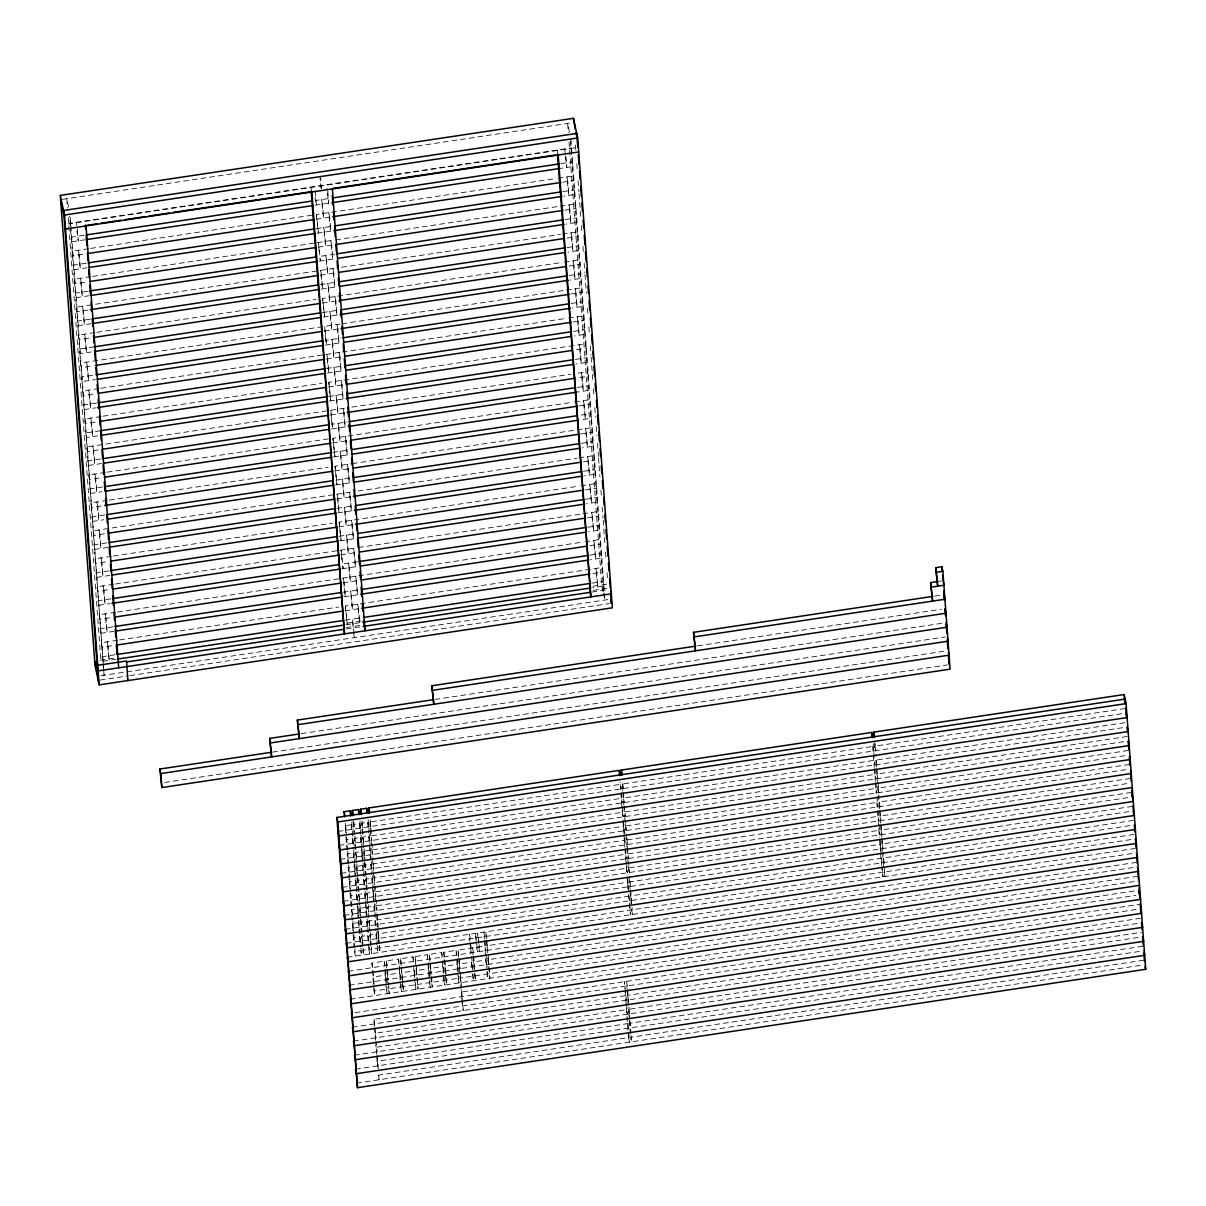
<?xml version="1.0" encoding="UTF-8"?>
<svg xmlns="http://www.w3.org/2000/svg" width="1206" height="1206" viewBox="0 0 1206 1206"><rect width="100%" height="100%" fill="white"/><g stroke="black" fill="none" stroke-linecap="round" stroke-linejoin="round"><path stroke-width="0.75" stroke-dasharray="5 3.75" d="M62.471 199.322L571.93 122.801M67.988 223.969L576.031 147.66M84.088 235.26L71.094 237.205L72.074 241.728L85.053 239.783M315.309 191.061L316.349 205.05L315.369 200.513L330.806 198.206M560.835 163.654L571.961 161.981L572.925 166.518L559.946 168.463M315.083 205.231L329.916 203.015M88.822 248.677L72.134 251.195L73.099 255.717L86.093 253.773M90.676 248.406L315.143 214.698M316.409 214.502L318.414 233.014L316.409 214.502L556.298 178.473M558.152 178.202L573.001 175.97L573.966 180.493L562.84 182.166M316.108 219.221L330.957 216.99M86.154 263.225L73.159 265.169L74.139 269.707L87.118 267.747M316.168 228.673L332.871 226.17M562.9 191.618L574.026 189.945L574.991 194.483L563.865 196.156M317.148 233.21L333.836 230.693M90.887 276.656L74.199 279.159L75.164 283.681L88.144 281.737M92.741 276.37L315.354 242.934M317.208 242.662L333.896 240.16M335.75 239.873L558.363 206.437M560.217 206.166L575.051 203.935L576.031 208.457L564.905 210.13M318.173 247.185L333.022 244.954M88.219 291.189L75.224 293.148L76.204 297.671L89.184 295.726M334.936 254.134L319.5 256.456L320.464 260.978L318.474 242.466L319.364 254.707M564.966 219.598L576.091 217.924L577.056 222.447L565.931 224.12M319.213 261.174L334.047 258.943M334.107 268.395L76.264 307.123L77.229 311.661L88.355 309.987M341.524 267.28L560.428 234.416M562.282 234.13L577.116 231.899L578.096 236.436L566.956 238.11M320.238 275.164L336.941 272.646M90.284 319.153L77.29 321.113L78.269 325.635L91.249 323.69M320.299 284.616L337.002 282.098M567.031 247.562L578.156 245.888L579.121 250.411L567.996 252.084M321.278 289.139L337.966 286.636M95.018 332.585L78.33 335.087L79.294 339.625L92.274 337.665M96.872 332.313L315.776 299.435M322.59 298.41L324.595 316.922L322.59 298.41L562.493 262.38M564.348 262.094L579.182 259.863L580.161 264.4L569.021 266.074M322.304 303.128L337.152 300.897M94.204 346.846L79.355 349.077L80.32 353.599L91.46 351.926M322.364 312.58L339.067 310.078M569.096 275.526L580.222 273.852L581.186 278.375L570.061 280.048M323.344 317.103L340.032 314.6M340.092 324.052L80.395 363.066L81.36 367.589L94.339 365.644M341.946 323.781L564.559 290.344M566.413 290.073L581.247 287.842L582.227 292.365L571.086 294.038M324.369 331.092L339.218 328.861M92.545 375.368L81.42 377.041L82.385 381.578L95.38 379.619M325.695 340.363L324.655 326.374L326.66 344.886L325.695 340.363L341.132 338.042M571.147 303.49L582.287 301.817L583.252 306.354L572.126 308.027M325.409 345.082L340.243 342.851M99.148 388.513L82.46 391.03L83.425 395.553L96.405 393.608M101.002 388.242L340.303 352.303M342.157 352.016L566.624 318.309M568.478 318.037L583.312 315.806L584.292 320.329L573.152 322.002M326.434 359.056L341.283 356.825M96.465 403.06L83.485 405.005L84.45 409.543L95.591 407.869M326.494 368.508L341.343 366.292M573.212 331.454L584.352 329.796L585.317 334.318L574.192 335.992M327.474 373.046L344.162 370.528M101.214 416.492L84.51 418.995L85.49 423.517L98.47 421.572M103.068 416.206L321.957 383.327M328.786 382.302L330.791 400.814L328.786 382.302L585.377 343.77L586.357 348.308L575.217 349.966M328.499 387.02L343.333 384.804M100.384 430.753L85.551 432.984L86.515 437.507L97.656 435.833M328.56 396.488L345.263 393.97M575.277 359.433L586.418 357.76L587.382 362.282L576.257 363.956M329.54 401.01L344.373 398.779M344.434 408.231L86.576 446.959L87.556 451.496L98.681 449.823M351.851 407.115L570.755 374.252M578.171 373.136L587.443 371.734L588.422 376.272L577.282 377.945M330.565 415L345.398 412.769M100.595 458.989L87.616 460.948L88.581 465.471L101.575 463.526M331.891 424.256L330.851 410.281L332.856 428.793L331.891 424.256L347.328 421.949M577.342 387.397L588.483 385.724L589.448 390.247L576.468 392.206M331.59 428.974L346.439 426.743M105.344 472.42L88.641 474.923L89.621 479.46L102.6 477.501M107.198 472.149L331.665 438.426M332.916 438.245L334.921 456.757L332.916 438.245L572.82 402.216M574.674 401.93L589.508 399.714L590.488 404.236L579.347 405.909M332.63 442.964L347.464 440.733M102.661 486.968L89.681 488.912L90.646 493.435L101.786 491.777M332.69 452.416L349.393 449.913M581.262 415.09L590.548 413.688L591.513 418.226L580.388 419.884M333.655 456.938L350.358 454.436M107.409 500.384L90.706 502.902L91.686 507.425L104.666 505.48M109.264 500.113L328.153 467.235M334.982 466.209L336.987 484.722L334.982 466.209L350.418 463.888M352.273 463.617L591.573 427.678L592.553 432.2L579.558 434.16M334.695 470.928L351.383 468.425M104.726 514.932L91.746 516.877L92.711 521.414L103.852 519.741M336.022 480.199L351.443 477.877M581.473 443.326L592.613 441.652L593.578 446.19L582.453 447.863M335.72 484.918L350.569 482.686M350.629 492.138L92.772 530.866L93.751 535.389L104.877 533.715M358.046 491.023L576.95 458.144M578.805 457.873L593.638 455.642L594.603 460.164L583.478 461.838M336.76 498.892L353.448 496.39M106.791 542.896L93.812 544.856L94.777 549.378L107.771 547.434M336.821 508.359L353.509 505.842M583.538 471.305L594.679 469.631L595.643 474.154L584.518 475.827M337.786 512.882L352.634 510.651M111.54 556.328L94.837 558.83L95.817 563.368L108.796 561.408M113.394 556.041L332.283 523.178M339.112 522.153L341.117 540.665L339.112 522.153L579.016 486.124M580.87 485.837L595.704 483.606L596.668 488.144L585.543 489.817M338.826 526.871L353.659 524.64M108.857 570.86L95.877 572.82L96.842 577.342L109.836 575.398M338.886 536.323L355.574 533.806M585.603 499.269L596.729 497.596L597.709 502.118L586.583 503.791M339.851 540.846L356.554 538.343M113.605 584.292L96.902 586.794L97.882 591.332L110.862 589.372M115.459 584.021L338.057 550.584M339.911 550.298L356.614 547.795M358.468 547.524L581.066 514.088M582.935 513.801L597.769 511.57L598.734 516.108L587.608 517.781M340.891 554.835L357.579 552.318M110.922 598.839L97.942 600.784L98.907 605.306L110.032 603.633M357.639 561.785L342.218 564.091L343.182 568.629L341.177 550.117L341.946 560.594M587.669 527.233L598.794 525.56L599.774 530.097L588.649 531.756M341.916 568.81L356.765 566.594M115.67 612.256L98.967 614.774L99.947 619.296L111.073 617.623M117.525 611.985L356.825 576.046M358.679 575.759L583.131 542.052M584.985 541.78L599.834 539.549L600.799 544.072L589.674 545.745M342.956 582.8L359.644 580.297M112.987 626.803L100.008 628.748L100.972 633.286L113.952 631.326M343.017 592.252L359.705 589.749M589.734 555.197L600.859 553.524L601.839 558.061L590.699 559.735M343.981 596.789L358.83 594.558M117.736 640.22L101.033 642.738L102.013 647.26L114.992 645.316M119.59 639.949L338.479 607.07M345.308 606.045L347.313 624.557L345.308 606.045L601.9 567.513L602.864 572.036L591.739 573.709M345.022 610.764L359.855 608.533M115.052 654.768L102.073 656.712L103.038 661.25L116.017 659.29M345.082 620.216L361.77 617.713M591.799 583.161L602.925 581.503L603.905 586.026L592.764 587.699M100.249 660.225L116.982 657.707M347.554 623.08L362.418 620.849M592.975 586.222L607.854 583.99M346.047 624.753L360.896 622.522M346.001 627.557L360.865 625.326M593.292 590.412L608.171 588.181M346.348 628.944L362.328 626.547M591.769 592.086L608.653 589.553M100.987 675.692L609.558 599.322M100.083 680.078L127.972 675.888M129.826 675.601L609.543 603.558M936.76 581.654L941.389 580.96M934.68 596.111L942.203 594.98M697.701 645.843L941.283 609.256M434.899 699.45L944.162 622.959M301.289 733.655L945.187 636.949M272.556 752.107L946.228 650.923M164.604 782.453L947.253 664.913M346.951 850.14L345.142 825.673L351.308 824.753L352.273 829.276M360.488 828.04L359.509 823.517L353.358 824.437L354.323 828.974M362.343 833.693L361.559 823.201L367.724 822.281L368.689 826.803M370.287 828.959L369.775 821.979L620.216 784.367L621.18 788.89L620.668 781.895M622.778 791.046L622.266 784.051L872.692 746.439L873.657 750.976M1125.183 708.525L874.742 746.137L875.722 750.66L875.194 743.665M337.906 831.431L1122.439 713.605M353.298 843.265L352.333 838.728L346.182 839.662L347.147 844.185M355.167 848.918L354.383 838.426L360.549 837.492L361.514 842.029M363.368 847.682L362.599 837.19L368.75 836.271L369.729 840.793M876.295 767.106L875.782 760.112L1126.208 722.5M338.931 845.421L1125.319 727.308M347.976 864.129L347.207 853.637L353.373 852.717L354.338 857.24M356.192 862.893L355.423 852.401L361.574 851.481L362.554 856.004M365.433 875.646L363.624 851.18L369.79 850.245L370.755 854.783M1127.248 736.489L876.807 774.101L877.787 778.624L875.978 754.157M339.971 859.396L1126.359 741.298M351.082 906.083L348.248 867.627L354.398 866.692L355.363 871.229M358.257 890.857L356.448 866.39L362.614 865.471L363.579 869.993M371.795 868.757L370.815 864.235L364.664 865.154L365.629 869.692M1128.273 750.479L877.847 788.091L878.812 792.613L878.043 782.121M340.996 873.385L1127.384 755.288M356.403 885.204L355.438 880.682L349.273 881.601L350.237 886.139M364.619 883.983L363.639 879.445L357.489 880.38L358.453 884.903M366.473 889.636L365.689 879.144L371.855 878.209L372.82 882.747M877.018 796.412L877.787 806.904L876.822 802.382L626.396 839.994L627.361 844.517M1129.313 764.453L878.873 802.065L879.852 806.603M342.037 887.375L1128.424 769.262M357.428 899.194L356.463 894.671L350.298 895.591L351.278 900.113M359.298 904.847L358.514 894.355L364.679 893.435L365.644 897.957M367.498 903.611L366.73 893.118L372.88 892.199L373.86 896.721M1130.339 778.443L879.913 816.055L880.877 820.577L879.068 796.111M343.062 901.349L1129.449 783.252M352.107 920.057L351.338 909.58L357.489 908.646L358.468 913.183M361.348 932.811L359.554 908.344L365.704 907.425L366.684 911.947M368.539 917.6L367.755 907.108L373.92 906.188L374.885 910.711M1131.364 792.432L880.938 830.03L881.903 834.567L881.134 824.075M344.102 915.339L1128.635 797.513M354.172 948.037L352.363 923.555L358.529 922.635L359.494 927.158M367.709 925.937L366.745 921.399L360.579 922.319L361.559 926.856M369.564 931.575L368.795 921.098L374.945 920.163L375.925 924.701M1132.404 806.407L881.978 844.019L882.943 848.542L882.174 838.064M345.127 929.313L1131.514 811.216M360.534 941.147L359.554 936.625L353.403 937.544L354.368 942.067M362.388 946.8L361.619 936.308L367.77 935.389L368.75 939.911M370.604 945.564L369.82 935.072L375.986 934.153L376.95 938.675M1133.429 820.397L883.003 858.009L883.968 862.531M346.167 943.303L1132.555 825.206M367.77 935.389L368.81 949.363L362.644 950.298L363.609 954.82L362.071 933.851M379.528 945.368L380.041 952.348L379.061 947.826L1134.469 834.371M347.192 957.293L1133.58 839.18M373.438 984.021L371.885 963.051L384.201 961.197L385.181 965.72M386.779 967.875L386.252 960.88L398.568 959.041L400.965 982.8M401.146 965.72L400.633 958.725L412.949 956.871L413.914 961.408M417.261 978.579L418.03 989.071L415 956.569L427.316 954.715L428.281 959.252M429.879 961.408L429.366 954.413L441.682 952.559L442.647 957.097M445.285 973.227L443.733 952.258L456.049 950.403L457.014 954.926M458.612 957.082L458.099 950.102L484.782 946.092L485.762 950.614L484.978 940.122M1135.494 848.361L486.847 945.775L487.812 950.313L485.807 931.801L486.32 938.781M348.233 971.267L1136.474 852.883M472.42 966.76L471.456 962.237L459.139 964.076L460.104 968.614L458.099 950.102M1136.534 862.35L487.872 959.765L488.837 964.287L488.068 953.81M349.258 985.257L1137.499 866.873M373.121 971.071L374.93 995.538L373.95 991.015L386.267 989.161L385.89 983.915M388.513 982.89L389.297 993.382L388.317 988.86L400.633 987.005L400.256 981.759M400.633 958.725L403.663 991.226L402.698 986.689L415.015 984.85L414.623 979.604M417.065 984.533L429.381 982.694L427.964 963.458M431.627 976.423L432.396 986.915L431.431 982.377L443.748 980.523L443.356 975.292M444.969 960.278L446.763 984.744L445.798 980.222L458.114 978.368L457.722 973.121M1137.56 876.325L460.164 978.066L461.144 982.588M350.298 999.246L1138.539 880.862M461.717 999.035L461.205 992.041L1138.6 890.314M355.046 1012.663L1135.841 895.395M374.478 1026.276L373.966 1019.281L1139.625 904.289M352.363 1027.21L1140.605 908.827M1140.665 918.279L627.482 995.357L628.447 999.88M353.388 1041.185L1141.63 922.801M630.316 1033.813L628.507 1009.332L1141.69 932.268M354.413 1055.175L1142.67 936.791M1142.73 946.243L629.547 1023.321L630.512 1027.844M355.453 1069.164L1143.695 950.78M628.145 1032.366L628.522 1037.612L378.096 1075.224L379.061 1079.747L378.548 1072.752M1143.755 960.232L630.572 1037.296L631.552 1041.833L631.04 1034.838M356.479 1083.139L1142.866 965.041M875.782 760.112L876.747 764.649M880.893 848.858L879.913 844.336L629.487 881.933L630.452 886.47L630.075 881.224M884.043 871.983L885.008 876.521L883.199 852.039M569.428 131.831L567.634 123.449L568.327 132.826M571.569 151.021L570.935 148.006L70.069 223.216L70.717 226.246M557.217 150.494L558.197 155.016M603.136 591.618L601.704 584.91L569.021 142.202M603.497 593.307L604.93 600.015L570.86 138.539M622.266 784.051L623.231 788.588M624.271 830.844L623.306 826.306L372.88 863.918L373.845 868.456L373.076 857.963M631.492 900.445L630.512 895.922L880.953 858.31L881.918 862.848L880.109 838.366M628.401 886.772L627.437 882.249L376.996 919.861L377.975 924.384M631.552 909.912L632.517 914.434L632.004 907.44M627.422 985.89L626.457 981.367L626.969 988.362M628.507 1009.332L629.487 1013.869M628.522 1037.612L629.502 1042.135L628.718 1031.658M484.722 936.64L483.757 932.102L484.269 939.097M321.143 188.633L319.982 178.624M486.787 964.604L485.822 960.066L473.506 961.921L474.471 966.443M478.631 947.012L479.596 951.534L479.084 944.554M476.581 947.328L477.546 951.851L475.541 933.338L476.325 943.831M310.892 187.488L311.872 192.01M470.355 938.796L469.39 934.258L469.903 941.253M473.445 952.469L472.466 947.931L472.993 954.926M470.415 948.248L471.395 952.77L470.611 942.293M458.054 968.915L457.089 964.393L444.773 966.232L445.738 970.77M458.114 978.368L459.079 982.905L458.566 975.91M461.205 992.041L462.169 996.578M443.733 952.258L444.697 956.78M443.687 971.071L442.708 966.549L430.391 968.403L431.371 972.925L429.366 954.413M443.748 980.523L444.713 985.061L442.904 960.579M429.321 973.227L428.341 968.704L416.025 970.559L417.005 975.081L416.221 964.589M429.381 982.694L430.346 987.217L429.833 980.222M353.524 633.09L354.504 637.627L352.499 619.115L353.268 629.592M415 956.569L415.964 961.092M414.939 975.398L413.975 970.86L401.658 972.714L402.623 977.237M415.015 984.85L415.98 989.372L415.467 982.377M369.775 821.979L370.755 826.502M400.573 977.553L399.608 973.016L387.292 974.87L388.257 979.393L387.488 968.915M400.633 987.005L401.613 991.528L401.101 984.533M361.559 823.201L362.539 827.738M362.599 837.19L363.564 841.713M363.624 851.18L364.604 855.702M386.252 960.88L387.232 965.418M379.001 938.374L378.036 933.836L628.462 896.239L629.442 900.761L627.633 876.295M365.689 879.144L366.669 883.666M386.206 979.709L385.242 975.172L372.925 977.026L373.89 981.563M366.73 893.118L367.694 897.656M354.383 838.426L355.363 842.949M386.267 989.161L387.247 993.684L386.719 986.704M367.755 907.108L368.735 911.63L368.207 904.651M355.423 852.401L356.388 856.938M368.795 921.098L369.76 925.62M356.448 866.39L357.428 870.913M369.82 935.072L370.8 939.61M345.142 825.673L346.122 830.195M358.514 894.355L359.494 898.892M371.885 963.051L372.865 967.574M368.81 949.363L369.775 953.901L369.262 946.906M359.554 908.344L360.519 912.867M347.207 853.637L348.172 858.175M348.248 867.627L349.212 872.149M361.619 936.308L362.584 940.831M351.338 909.58L352.303 914.103M373.966 1019.281L375.971 1037.793L374.991 1033.271L625.432 995.659L626.396 1000.181L624.391 981.669L624.919 988.664M352.363 923.555L353.343 928.092M378.036 1065.772L377.056 1061.235L627.497 1023.623L628.462 1028.16L627.693 1017.668M76.219 222.296L76.867 225.311M68.561 207.055L66.767 198.673L67.461 208.05M874.486 742.64L875.134 751.383M876.415 768.855L879.385 809.06M879.521 810.809L880.425 823.05M880.546 824.798L881.45 837.024M881.586 838.773L882.49 851.014M882.611 852.763L883.772 868.486M873.144 743.981L874.697 764.951L873.732 760.428L623.291 798.04L624.271 802.563L622.718 781.594M874.953 768.448L875.722 778.94L874.757 774.403L624.331 812.015L625.296 816.552L624.527 806.06M875.993 782.438L876.762 792.915L875.782 788.392L625.356 826.004L626.336 830.527L625.552 820.05M878.043 810.402L878.827 820.894L877.847 816.356L627.422 853.969L628.386 858.506L626.592 834.024M879.084 824.391L879.852 834.869L878.888 830.346L628.462 867.958L629.426 872.481L628.658 862.004M882.174 866.33L882.958 876.822L881.601 867.054M872.692 746.439L873.204 753.433M873.34 755.182L874.244 767.423M874.365 769.172L875.27 781.398M875.405 783.146L876.174 793.638M876.822 802.382L877.335 809.377M877.471 811.11L879.4 837.341M879.536 839.09L880.44 851.315M880.561 853.064L881.465 865.305M630.723 889.968L631.884 905.691M575.458 145.037L575.865 150.66M576.83 163.79L577.388 171.297M578.081 180.674L578.91 191.935M579.046 193.804L580.855 218.196M581.413 225.703L581.955 233.195M582.935 246.326L583.342 251.964M584.171 263.209L584.865 272.601M585 274.471L586.387 293.224M587.503 308.239L587.91 313.861M588.89 326.992L589.433 334.499M590.262 345.76L590.955 355.137M591.106 357.006L592.9 381.398M593.458 388.905L594 396.397M594.844 407.658L595.538 417.035M596.216 426.411L596.91 435.788M597.467 443.295L598.432 456.426M598.583 458.31L598.99 463.933M599.126 465.802L599.955 477.063M600.935 490.194L601.493 497.701M602.171 507.078L603.015 518.339M603.151 520.208L604.945 544.599M605.502 552.092L606.06 559.599M607.025 572.729L607.583 580.237M622.899 792.794L623.804 805.035M623.939 806.784L625.869 832.999M626.004 834.748L626.909 846.974M627.03 848.723L628.974 874.953M629.095 876.702L629.999 888.928M630.135 890.676L631.296 906.415M621.437 792.387L622.206 802.879L621.241 798.342L370.815 835.954L371.78 840.492L370.227 819.507M622.462 806.377L623.246 816.854L622.266 812.331L371.84 849.944L372.805 854.466L372.036 843.974M623.502 820.351L625.311 844.818L624.331 840.296L373.905 877.908L374.87 882.43L374.101 871.953M625.567 848.315L626.336 858.808L625.371 854.285L374.945 891.897L375.91 896.42L375.141 885.928M626.592 862.305L627.376 872.797L626.396 868.26L375.971 905.872L376.935 910.409L376.166 899.917M629.698 904.259L630.467 914.751L628.085 890.993M620.216 784.367L620.728 791.347M620.849 793.096L622.793 819.326M622.914 821.075L623.819 833.301M623.954 835.049L624.859 847.29M624.979 849.039L626.924 875.255M627.045 877.003L627.949 889.244M570.408 141.012L603.965 595.478M627.678 989.387L628.839 1005.126M628.974 1006.874L629.879 1019.1M629.999 1020.849L630.904 1033.09M566.006 156.946L566.775 167.438L565.282 155.921M627.09 990.111L628.251 1005.834M564.77 148.926L565.162 154.172M626.653 1003.678L627.437 1014.171L626.457 1009.648L376.031 1047.26L376.996 1051.783L376.227 1041.291M625.04 990.412L628.009 1030.617M489.108 967.785L489.877 978.277L487.48 954.519M486.455 940.529L487.36 952.77M486.018 954.112L487.179 969.85M487.314 971.599L487.827 978.579L486.47 968.81M484.405 940.846L486.335 967.061M478.963 942.806L477.591 933.022L478.375 943.514M473.702 955.966L475.511 980.433L474.154 970.664M473.114 956.675L474.018 968.915M471.652 956.268L472.812 972.006M472.933 973.755L473.461 980.749L472.104 970.966M470.039 943.002L470.807 953.494M471.456 962.237L471.968 969.217M460.36 972.111L461.521 987.835M461.657 989.583L463.21 1010.553L461.838 1000.784M458.747 958.83L460.948 988.558M457.285 958.423L458.446 974.162M456.049 950.403L456.561 957.398M456.697 959.147L457.602 971.373M445.406 974.976L445.798 980.222M441.682 952.559L442.195 959.554M442.331 961.303L443.235 973.543M430.014 963.157L430.919 975.383M431.039 977.131L431.431 982.377M428.537 962.75L429.698 978.473M427.316 954.715L427.829 961.71M414.562 970.152L415.331 980.629M412.949 956.871L413.462 963.865M413.583 965.614L414.487 977.855M401.266 967.468L402.171 979.709M402.307 981.458L402.698 986.689M398.568 959.041L399.096 966.021M399.216 967.77L400.121 980.011M386.9 969.624L388.317 988.86M385.438 969.217L386.598 984.955M327.761 190.97L328.665 203.196L326.916 188.181M384.201 961.197L385.754 982.166M377.207 913.907L379.393 943.62M370.423 830.708L372.353 856.938M372.488 858.687L373.393 870.913M373.513 872.662L374.418 884.903M374.553 886.651L376.483 912.867M376.619 914.615L377.523 926.856M377.644 928.605L379.061 947.826M368.177 819.824L369.081 832.05M369.217 833.798L370.121 846.039M370.242 847.788L371.147 860.029M371.282 861.762L372.172 874.003M372.307 875.752L373.212 887.993M373.332 889.742L374.237 901.967M374.373 903.716L376.302 929.947M376.438 931.695L377.342 943.921M377.463 945.67L377.991 952.665L377.011 948.142L370.86 949.062L371.825 953.584L371.312 946.589M320.434 176.151L321.339 188.392M367.724 822.281L368.493 832.773M368.75 836.271L370.559 860.737M370.815 864.235L371.599 874.727M371.855 878.209L373.664 902.691M373.92 906.188L374.689 916.666M374.945 920.163L375.729 930.655M375.986 934.153L376.754 944.645M362.026 820.743L363.956 846.959M364.091 848.707L364.981 860.948M365.116 862.697L366.021 874.923M366.157 876.672L368.086 902.902M369.383 920.374L370.152 930.866M370.272 932.615L371.177 944.856M373.559 985.769L373.95 991.015M315.113 197.03L315.369 200.513M359.961 821.045L360.865 833.286M361.001 835.034L361.906 847.275M362.026 849.024L362.931 861.25M363.066 862.999L364.996 889.229M365.132 890.963L366.036 903.204M366.157 904.952L367.061 917.193M367.197 918.942L369.126 945.157M377.252 1055.28L378.413 1071.003M359.509 823.517L360.293 834.009M360.549 837.492L362.358 861.973M362.614 865.471L363.383 875.948M363.639 879.445L364.423 889.938M364.679 893.435L366.488 917.902M366.745 921.399L367.513 931.891M374.614 1028.025L375.518 1040.265M375.639 1042.014L376.543 1054.24M376.679 1055.989L377.448 1066.481M353.81 821.979L354.715 834.205M354.835 835.954L356.78 862.184M356.901 863.933L357.805 876.159M357.941 877.908L359.87 904.123M360.006 905.872L360.911 918.113M361.031 919.861L361.936 932.102M353.102 820.939L354.127 834.929M351.76 822.281L353.69 848.496M353.825 850.245L354.73 862.486M354.85 864.235L355.755 876.476M355.891 878.224L357.82 904.44M357.956 906.188L358.86 918.429M358.981 920.178L360.926 946.393M361.046 948.142L361.559 955.137L360.594 950.599L354.428 951.519L355.408 956.057L354.896 949.062M351.308 824.753L352.077 835.23M352.333 838.728L353.102 849.22M353.373 852.717L355.167 877.184M355.438 880.682L356.207 891.174M356.463 894.671L359.298 933.127M359.554 936.625L360.338 947.102M345.594 823.216L346.499 835.441M346.635 837.19L347.539 849.431M347.66 851.18L348.564 863.406M348.7 865.154L349.604 877.395M349.725 879.144L350.629 891.385M350.765 893.133L352.695 919.349M352.83 921.098L353.735 933.338M353.855 935.072L354.76 947.313M77.32 228.567L78.224 240.808L76.867 231.039M70.265 217.261L104.063 675.224L69.556 216.236M68.154 217.427L100.837 660.134M567.8 181.428L566.835 176.89L568.84 195.402L567.8 181.428M569.865 209.392L568.9 204.854L570.905 223.366L569.865 209.392M571.93 237.356L570.966 232.833L572.971 251.345L571.93 237.356M573.996 265.32L573.031 260.798L575.036 279.31L573.996 265.32M576.061 293.284L575.096 288.762L577.101 307.274L576.061 293.284M578.126 321.263L577.161 316.726L579.166 335.238L578.126 321.263M580.192 349.227L579.227 344.69L581.232 363.217L580.192 349.227M582.257 377.192L581.292 372.669L583.297 391.181L582.257 377.192M584.322 405.156L583.357 400.633L585.362 419.145L584.322 405.156M586.387 433.135L585.423 428.597L587.412 447.109L586.387 433.135M588.453 461.099L587.488 456.561L589.478 475.074L588.453 461.099M590.518 489.063L589.553 484.541L591.543 503.053L590.518 489.063M592.583 517.027L591.603 512.505L593.608 531.017L592.583 517.027M594.648 544.991L593.669 540.469L595.674 558.981L594.648 544.991M596.714 572.971L595.734 568.433L597.739 586.945L596.714 572.971M329.69 217.186L328.725 212.648L330.73 231.16L329.69 217.186M331.756 245.15L330.791 240.627L332.781 259.139L331.756 245.15M322.499 204.131L321.535 199.593L323.54 218.105L322.499 204.131M333.821 273.114L332.856 268.591L334.846 287.103L333.821 273.114M324.565 232.095L323.6 227.557L325.59 246.069L324.565 232.095M335.886 301.078L334.906 296.555L336.911 315.067L335.886 301.078M326.63 260.059L325.665 255.536L327.655 274.048L326.63 260.059M337.951 329.057L336.971 324.52L338.976 343.032L337.951 329.057M328.695 288.023L327.731 283.5L329.72 302.013L328.695 288.023M340.017 357.021L339.037 352.499L341.042 371.011L340.017 357.021M330.761 315.987L329.781 311.465L331.786 329.977L330.761 315.987M321.505 274.968L320.54 270.446L322.53 288.958L321.505 274.968M342.082 384.985L341.102 380.463L343.107 398.975L342.082 384.985M332.826 343.966L331.846 339.429L333.851 357.941L332.826 343.966M344.147 412.949L343.167 408.427L345.172 426.939L344.147 412.949M334.891 371.93L333.911 367.393L335.916 385.905L334.891 371.93M346.212 440.929L345.233 436.391L347.238 454.903L346.212 440.929M336.956 399.895L335.977 395.372L337.981 413.884L336.956 399.895M327.7 358.875L326.72 354.338L328.725 372.85L327.7 358.875M348.278 468.893L347.298 464.355L349.303 482.867L348.278 468.893M339.022 427.859L338.042 423.336L340.047 441.848L339.022 427.859M350.343 496.857L349.363 492.334L351.368 510.847L350.343 496.857M341.087 455.838L340.107 451.3L342.112 469.812L341.087 455.838M352.408 524.821L351.428 520.299L353.433 538.811L352.408 524.821M343.152 483.802L342.172 479.264L344.177 497.776L343.152 483.802M354.458 552.785L353.494 548.263L355.499 566.775L354.458 552.785M345.218 511.766L344.238 507.244L346.243 525.756L345.218 511.766M356.524 580.764L355.559 576.227L357.564 594.739L356.524 580.764M347.283 539.73L346.303 535.208L348.308 553.72L347.283 539.73M338.027 498.711L337.047 494.174L339.052 512.686L338.027 498.711M358.589 608.729L357.624 604.206L359.629 622.718L358.589 608.729M349.333 567.694L348.368 563.172L350.373 581.684L349.333 567.694M351.398 595.674L350.433 591.136L352.438 609.648L351.398 595.674M344.207 582.604L343.243 578.081L345.248 596.593L344.207 582.604M79.264 254.798L78.284 250.26L80.289 268.772L79.264 254.798M81.33 282.762L80.35 278.239L82.355 296.751L81.33 282.762M83.395 310.726L82.415 306.203L84.42 324.716L83.395 310.726M85.46 338.69L84.48 334.168L86.485 352.68L85.46 338.69M87.51 366.669L86.546 362.132L88.551 380.644L87.51 366.669M89.576 394.633L88.611 390.096L90.616 408.608L89.576 394.633M91.641 422.597L90.676 418.075L92.681 436.587L91.641 422.597M93.706 450.562L92.741 446.039L94.746 464.551L93.706 450.562M95.771 478.541L94.807 474.003L96.812 492.515L95.771 478.541M97.837 506.505L96.872 501.967L98.877 520.479L97.837 506.505M99.902 534.469L98.937 529.947L100.942 548.459L99.902 534.469M101.967 562.433L101.002 557.911L103.007 576.423L101.967 562.433M104.033 590.397L103.068 585.875L105.073 604.387L104.033 590.397M106.098 618.376L105.133 613.839L107.138 632.351L106.098 618.376M108.163 646.341L107.198 641.803L109.188 660.315L108.163 646.341"/><path stroke-width="1.5" d="M60.3 195.402L573.483 118.324L577.689 137.951L612.377 607.809L99.194 684.872L94.988 665.26L60.3 195.402L64.506 215.03L99.194 684.872M64.506 215.03L577.689 137.951M85.882 225.522L97.008 223.849M100.716 223.291L121.128 220.231M124.836 219.673L145.233 216.613M148.941 216.055L169.353 212.98M173.061 212.422L312.188 191.528M332.6 188.468L555.197 155.031M578.714 151.941L65.546 229.004L64.566 224.482M85.943 234.974L312.248 200.995M332.66 197.92L558.981 163.941M86.907 239.512L313.228 205.517M331.771 202.729L558.092 168.734M87.948 253.486L314.253 219.507M332.811 216.718L560.986 182.453M88.008 262.938L314.314 228.959M334.725 225.884L561.046 191.905M88.973 267.476L315.294 233.482M333.836 230.693L562.011 196.427M90.013 281.45L316.319 247.471M336.73 244.396L563.036 210.417M90.073 290.917L316.379 256.923M336.791 253.863L563.112 219.869M91.038 295.44L317.359 261.446M337.755 258.386L564.076 224.391M90.209 309.701L318.384 275.435M338.796 272.375L563.247 238.652M92.138 318.881L318.444 284.887M338.856 281.827L565.177 247.833M93.103 323.404L319.424 289.425M339.821 286.35L564.287 252.642M94.128 337.394L320.449 303.399M339.007 300.611L565.312 266.632M94.204 346.846L320.51 312.851M340.921 309.791L567.227 275.797M95.168 351.383L321.489 317.389M340.032 314.6L568.207 280.335M96.194 365.358L322.515 331.364M341.072 328.59L569.232 294.309M96.254 374.81L322.575 340.831M342.986 337.755L569.292 303.776M97.234 379.347L323.555 345.353M343.951 342.293L570.272 308.299M98.259 393.322L324.58 359.343M344.991 356.267L571.297 322.288M98.319 402.789L324.64 368.795M345.052 365.735L571.358 331.74M97.445 407.583L325.62 373.317M346.016 370.257L570.483 336.549M100.324 421.301L326.645 387.307M347.057 384.247L571.508 350.524M100.384 430.753L326.705 396.759M347.117 393.699L573.423 359.705M101.364 435.276L327.67 401.281M346.228 398.508L572.548 364.514M102.389 449.265L328.71 415.271M347.253 412.482L575.428 378.217M102.45 458.717L328.771 424.723M349.182 421.663L575.488 387.669M103.43 463.24L329.735 429.261M348.293 426.472L576.468 392.206M104.455 477.229L330.776 443.235M351.172 440.175L577.493 406.181M104.515 486.681L330.836 452.702M351.248 449.627L577.553 415.648M105.495 491.219L331.801 457.225M352.212 454.165L578.533 420.17M104.666 505.48L332.841 471.214M353.237 468.139L577.704 434.431M106.58 514.645L332.901 480.666M353.313 477.591L579.619 443.612M107.56 519.183L333.866 485.189M354.278 482.129L578.744 448.421M108.585 533.158L334.906 499.178M353.448 496.39L579.769 462.395M108.646 542.625L334.966 508.63M355.363 505.57L581.684 471.576M109.625 547.147L335.931 513.153M354.489 510.379L582.664 476.099M110.651 561.137L336.971 527.143M355.514 524.354L583.689 490.088M110.711 570.589L337.032 536.595M357.428 533.534L583.749 499.54M111.691 575.111L337.997 541.132M358.408 538.057L584.729 504.078M112.716 589.101L339.037 555.107M359.433 552.047L585.754 518.052M112.776 598.553L339.097 564.559M359.494 561.499L585.815 527.504M111.887 603.362L340.062 569.096M360.473 566.036L584.925 532.313M114.781 617.065L341.102 583.071M361.499 580.011L585.965 546.303M114.841 626.517L341.162 592.538M361.559 589.463L587.88 555.484M115.806 631.055L342.127 597.06M360.684 594.272L588.845 560.006M116.846 645.029L343.167 611.05M361.71 608.261L589.885 573.996M116.907 654.496L343.228 620.502M363.624 617.442L589.945 583.448M117.871 659.019L344.192 625.025M362.75 622.236L590.91 587.97M97.746 665.305L126.479 660.994L127.926 680.561M126.932 661.898L344.479 629.231M363.081 626.442L589.915 592.372M935.735 567.664L937.74 586.176L935.735 567.664L941.886 566.745L942.866 571.267L950.087 669.164L161.845 787.548L159.84 769.036L271.651 752.243M936.7 572.202L942.866 571.267M930.61 582.573L932.615 601.085L930.61 582.573L937.65 581.518M931.575 587.111L943.891 585.257L942.534 575.488M693.525 632.321L695.53 650.833L693.525 632.321L932.826 596.382M694.49 636.858L944.931 599.246L943.951 594.709M431.808 685.762L433.813 704.274L431.808 685.762L695.832 646.115M432.773 690.299L945.956 613.221L944.991 608.698L945.504 615.693M297.354 720.103L299.359 738.615L297.354 720.103L433.044 699.721M298.334 724.625L946.996 627.21L946.017 622.688M269.662 738.404L271.651 756.916L269.662 738.404L299.435 733.926M270.626 742.926L948.022 641.2L947.373 638.17M161.845 787.548L160.805 773.559L949.062 655.175L948.413 652.16M344.494 816.929L344.117 811.683L350.268 810.764L351.248 815.286M352.71 815.693L352.318 810.462L358.484 809.528L359.448 814.065M360.926 814.472L360.534 809.226L366.684 808.291L367.664 812.829M369.126 813.236L368.75 807.99L619.175 770.378L620.14 774.9M621.618 775.307L621.226 770.076L871.667 732.464L872.631 736.987M874.094 737.394L873.717 732.148L1124.143 694.535L1126.087 703.595L1145.7 969.292L357.458 1087.676L336.866 817.457L1125.123 699.073L1125.379 702.57M357.458 1087.676L337.846 821.979L1126.087 703.595M1132.283 787.503L344.042 905.887L343.062 901.349M1134.349 815.467L346.107 933.851L345.127 929.313M1139.504 885.385L351.263 1003.769L350.298 999.246M1141.569 913.349L353.328 1031.733L352.363 1027.21M1126.148 713.048L1127.113 717.585L338.871 835.969L337.906 831.431M1129.57 756.509L1130.218 759.524L341.976 877.908L340.996 873.385M1130.595 770.498L1131.243 773.513L343.001 891.897L342.037 887.375M1131.695 793.94L1133.308 801.477L345.067 919.861L344.102 915.339M1133.369 810.945L1134.017 813.96M1136.791 854.406L1137.439 857.421L349.197 975.805L348.233 971.267M1137.831 868.38L1138.479 871.395L350.222 989.779L349.258 985.257M1138.916 891.822L1140.544 899.375L352.288 1017.758L351.323 1013.221M1140.605 908.827L1141.253 911.842M1144.027 952.288L1144.675 955.303L356.418 1073.687L355.453 1069.164M1145.052 966.262L1145.7 969.292M873.717 732.148L874.682 736.685M575.232 129.238L573.483 118.324M575.94 132.585L576.664 135.946M610.688 590.804L611.336 593.819L98.153 670.898L97.189 666.36M610.688 599.925L611.397 603.286L610.809 595.327M621.226 770.076L622.206 774.599M368.75 807.99L369.714 812.512M360.534 809.226L361.499 813.748M352.318 810.462L353.298 814.985M344.117 811.683L345.082 816.221M336.866 817.457L337.846 821.979M338.931 845.421L339.911 849.944L1128.153 731.56L1127.173 727.037L1127.565 732.283M339.971 859.396L340.936 863.933L1129.178 745.549L1128.213 741.012L1128.861 749.755M346.167 943.303L347.132 947.826L1135.374 829.457L1134.409 824.919L1134.921 831.914M347.192 957.293L348.172 961.815L1136.414 843.431L1135.434 838.909L1136.082 847.652M353.388 1041.185L354.353 1045.723L1142.61 927.339L1141.63 922.801L1142.142 929.796M354.413 1055.175L355.393 1059.697L1143.635 941.313L1142.67 936.791L1143.303 945.534M60.617 199.593L63.843 214.698M159.84 769.036L160.805 773.559M94.671 661.054L97.912 676.159M1125.756 707.801L1126.404 716.545M1129.374 756.75L1130.022 765.493M1130.67 774.237L1131.183 781.217M1131.831 789.96L1132.344 796.955M1132.992 805.698L1133.625 814.427M1136.595 854.632L1137.243 863.375M1137.891 872.119L1138.404 879.114M1139.052 887.842L1139.564 894.837M1140.213 903.58L1140.861 912.324M1143.951 954.278L1144.464 961.257M1124.143 694.535L1124.791 703.279M941.886 566.745L942.142 570.242M943.695 591.211L944.343 599.955M946.152 624.422L946.8 633.165M947.313 640.16L947.961 648.903M948.474 655.898L949.122 664.627M871.667 732.464L872.044 737.695M576.92 136.218L576.709 133.429L63.541 210.492L98.229 680.35M577.026 137.62L577.719 146.996M578.277 154.504L578.986 164.257M579.513 171.388L580.101 179.242M580.629 186.387L581.337 196.096M581.865 203.271L582.453 211.065M583.116 220.155L583.689 227.919M584.247 235.411L584.94 244.773M585.468 252.054L586.176 261.627M586.719 268.938L587.292 276.611M587.97 285.807L588.528 293.45M589.071 300.822L589.764 310.198M590.322 317.706L591.015 327.158M591.573 334.59L592.267 344.012M592.809 351.474L593.367 358.996M593.925 366.473L594.618 375.85M595.161 383.327L595.719 390.865M596.412 400.181L596.97 407.749M597.513 415.166L598.206 424.633M598.764 432.019L599.457 441.517M600 448.858L600.573 456.516M601.251 465.712L601.809 473.4M602.352 480.697L602.925 488.415M603.603 497.55L604.161 505.284M604.839 514.404L605.412 522.168M605.97 529.675L606.663 539.052M607.191 546.228L607.899 555.936M608.427 563.081L609.015 570.951M609.573 578.443L610.266 587.835M619.311 772.126L619.567 775.624M558.197 155.016L590.819 596.91L557.504 154.232M332.389 188.935L365.011 630.813L363.624 620.668M332.253 195.643L332.946 205.005M333.489 212.482L334.047 219.974M334.605 227.467L335.298 236.828M335.841 244.321L336.399 251.813M337.092 261.174L337.635 268.667M338.328 278.028L338.886 285.505M339.444 292.998L340.137 302.359M340.68 309.852L341.238 317.344M341.931 326.705L342.474 334.198M343.167 343.559L343.725 351.052M344.283 358.544L344.961 367.905M345.519 375.383L346.212 384.744M346.77 392.236L347.313 399.729M347.871 407.221L348.564 416.583M349.107 424.075L349.665 431.567M350.358 440.929L350.916 448.406M351.609 457.767L352.152 465.26M352.71 472.752L353.403 482.114M353.946 489.606L354.504 497.098M355.197 506.46L355.755 513.952M356.433 523.314L356.991 530.791M357.549 538.283L358.242 547.645M358.785 555.137L359.478 564.498M360.036 571.991L360.594 579.483M361.137 586.975L361.83 596.337M362.388 603.814L362.931 611.306M366.684 808.291L366.956 811.789M358.484 809.528L358.86 814.774M311.872 192.01L344.479 633.904L311.178 191.226M350.268 810.764L350.66 816.01M86.063 225.929L118.685 667.807M85.37 225.145L85.641 228.884M86.199 236.376L86.892 245.738M87.45 253.23L87.993 260.722M88.686 270.084L89.244 277.576M89.802 285.053L90.48 294.415M91.038 301.907L91.731 311.269M92.289 318.761L92.832 326.253M93.525 335.615L94.083 343.107M94.626 350.599L95.319 359.961M95.877 367.438L96.435 374.93M97.128 384.292L97.671 391.784M98.229 399.276L98.922 408.638M99.465 416.13L100.158 425.492M100.716 432.984L101.274 440.461M101.952 449.838L102.51 457.315M103.068 464.807L103.761 474.169M104.304 481.661L104.997 491.023M105.555 498.515L106.113 506.007M106.791 515.369L107.349 522.861M107.907 530.339L108.6 539.7M109.143 547.192L109.701 554.685M110.394 564.046L110.937 571.538M111.495 579.031L112.188 588.392M112.746 595.885L113.424 605.246M113.982 612.723L114.54 620.216M115.233 629.577L115.776 637.07M116.334 644.562L117.027 653.923"/></g></svg>
